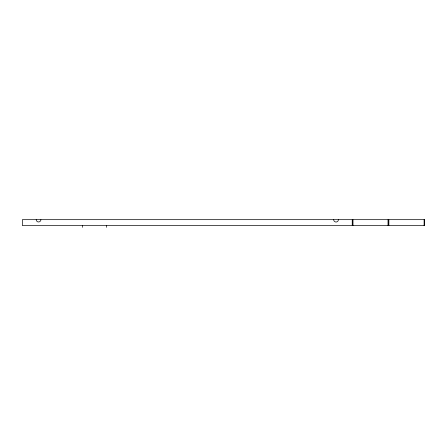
<?xml version="1.0" encoding="UTF-8"?>
<svg xmlns="http://www.w3.org/2000/svg" width="447" height="447" viewBox="0 0 447 447"><rect width="100%" height="100%" fill="white"/><g stroke="black" fill="none" stroke-linecap="round" stroke-linejoin="round"><path stroke-width="0.67" d="M82.438 225.562L82.494 227.327M424.108 225.562L424.108 219.673M36.196 219.673L36.196 219.7A2.358 2.358 0 0 0 40.833 220.254L40.901 219.673M106.531 227.327L106.587 225.562M352.236 219.673L352.236 225.562M338.396 219.673A2.358 2.358 0 0 1 336.038 222.025A2.358 2.358 0 0 1 333.68 219.673M352.828 219.673L352.828 225.562L352.828 219.673M388.175 219.673L388.175 225.562L388.175 219.673M388.761 219.673L388.761 225.562L388.761 219.673M424.65 219.673L22.35 219.673L22.35 225.562L424.65 225.562L424.65 219.673"/></g></svg>
